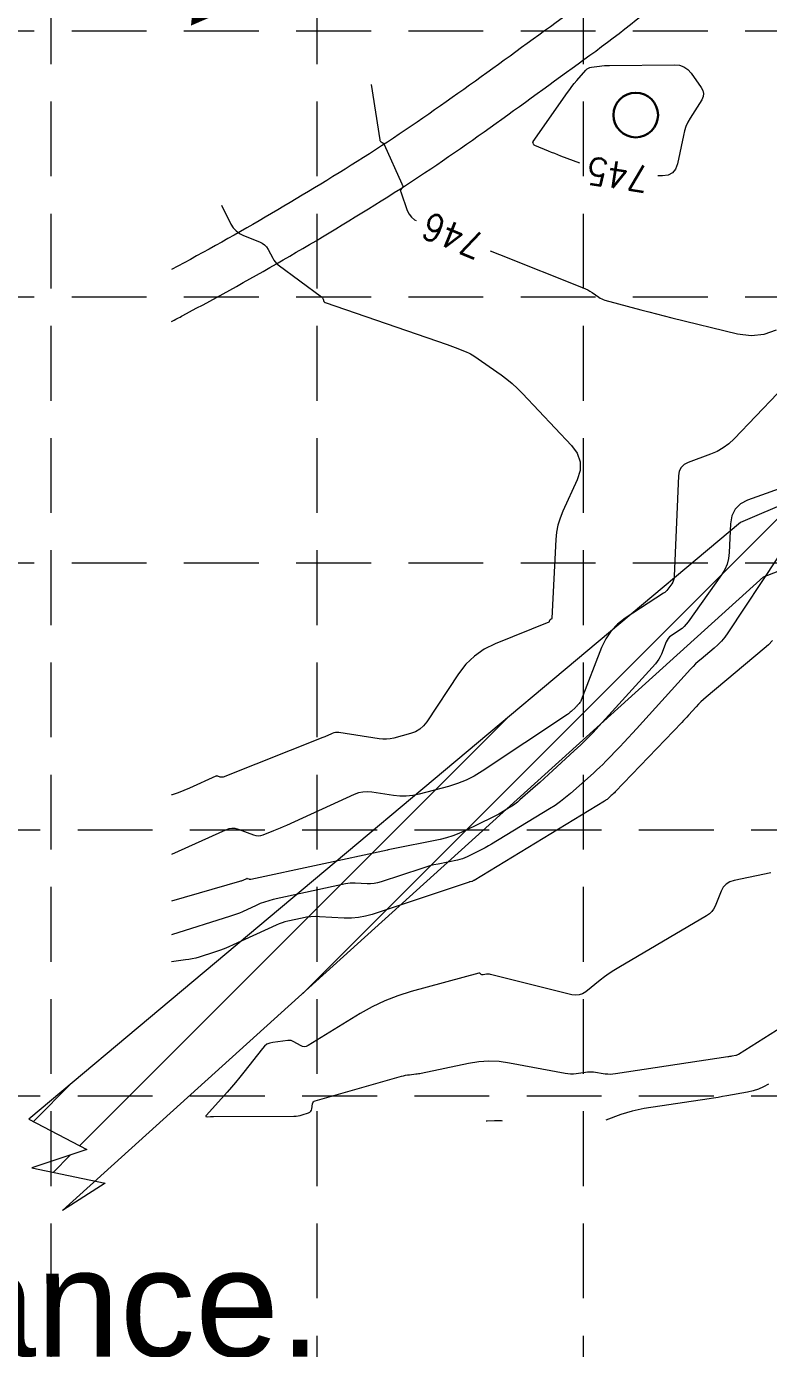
# Model space of a CAD drawing. Header units: feet. Extents: x 46644 to 49208, y 46045 to 47649.
# Drawn here: x 47202.1 to 47313.7, y 46288.7 to 46487.5 of the extents above; entities that cross this region are included whole.
import ezdxf
from ezdxf.enums import TextEntityAlignment as Align

# ---------------------------------------------------------------- set-up
doc = ezdxf.new("R2010")
doc.units = ezdxf.units.FT
doc.header["$MEASUREMENT"] = 0
doc.linetypes.add('DGN Style 3', pattern=[33.544038, 23.960027, -9.584011])
doc.linetypes.add('HIDDEN', pattern=[0.375, 0.25, -0.125])
for name, color, linetype in [('BASE', 7, 'Continuous'), ('GRID', 254, 'HIDDEN'), ('INLET PROTECTION', 5, 'Continuous')]:
    doc.layers.add(name, color=color, linetype=linetype)
for name, color, linetype, lineweight in [('EC', 35, 'Continuous', 0), ('Level 15', 1, 'Continuous', 0), ('LIMITS OF DISTURBANCE', 1, 'HIDDEN', 0), ('WATER', 5, 'Continuous', 0)]:
    doc.layers.add(name, color=color, linetype=linetype, lineweight=lineweight)
doc.styles.add("L200'", font='ARIAL.TTF', dxfattribs={"height": 0.001969})
doc.styles.add('Style-STANDARD', font='STANDARD.shx')

msp = doc.modelspace()

# ---------------------------------------------------------------- hatches: boundary and pattern name
at = {"layer": 'WATER', "linetype": 'Continuous', "lineweight": 0}
h = msp.add_hatch(dxfattribs=at)
h.set_pattern_fill('ANSI31', color=5, scale=60, style=0)
h.paths.add_polyline_path([(48629.77, 46329.87), (48596.32, 46378.16), (48519.78, 46382.62), (48424.65, 46369.25), (48315.4, 46360.33), (48151.38, 46359.72), (48117.82, 46367.08), (48083.44, 46350.31), (48063.38, 46344.17), (48022.45, 46343.76), (47970.79, 46345.29), (47909.81, 46340.79), (47832.98, 46331.83), (47785.1, 46328.51), (47682.89, 46315.66), (47602.11, 46320.65), (47487.5, 46356.66), (47364.2, 46436.32), (47309.48, 46412.88), (47202.47, 46323.17), (47211.19, 46318.58), (47202.93, 46315.83), (47213.94, 46313.54), (47207.52, 46309.41), (47312.93, 46404.75), (47361.71, 46423.58), (47496.18, 46347.12), (47602.62, 46314.56), (47679.02, 46309.52), (47740.12, 46313.78), (47833.87, 46324.3), (47878.73, 46331.53), (47970.78, 46339.89), (48046.54, 46335.88), (48065.49, 46335.63), (48096.83, 46350.78), (48119.82, 46356.85), (48176.25, 46350.54), (48298.04, 46354.08), (48404.55, 46360.41), (48522.91, 46374.82), (48593.15, 46371.79), (48632.07, 46317.74), (48628.78, 46325.57), (48634.34, 46324.31)])

# ---------------------------------------------------------------- linework, layer by layer
at = {"layer": 'EC', "color": 35, "linetype": 'DGN Style 3', "lineweight": 0}
for p, q in [((47284.85, 46479.36), (47286.24, 46480.93)), ((47286.24, 46480.93), (47286.42, 46481.11)), ((47286.42, 46481.11), (47286.62, 46481.24)), ((47286.62, 46481.24), (47286.84, 46481.33)), ((47286.84, 46481.33), (47287.09, 46481.39)), ((47287.09, 46481.39), (47288.29, 46481.55)), ((47288.29, 46481.55), (47288.65, 46481.59)), ((47288.65, 46481.59), (47289.02, 46481.62)), ((47289.02, 46481.62), (47289.39, 46481.64)), ((47289.39, 46481.64), (47289.76, 46481.65)), ((47289.76, 46481.65), (47299.53, 46481.75)), ((47299.53, 46481.75), (47300.28, 46481.67)), ((47300.28, 46481.67), (47300.96, 46481.44)), ((47300.96, 46481.44), (47301.55, 46481.03)), ((47301.55, 46481.03), (47302.06, 46480.47)), ((47253.96, 46478.79), (47255.25, 46470.47)), ((47284.14, 46478.5), (47284.49, 46478.93)), ((47284.49, 46478.93), (47284.85, 46479.36)), ((47302.06, 46480.47), (47303.58, 46478.35)), ((47278.31, 46470.19), (47283.47, 46477.6)), ((47283.47, 46477.6), (47283.8, 46478.05)), ((47283.8, 46478.05), (47284.14, 46478.5)), ((47303.58, 46478.35), (47303.83, 46477.89)), ((47303.86, 46476.96), (47303.64, 46476.49)), ((47303.83, 46477.89), (47303.92, 46477.43)), ((47303.92, 46477.43), (47303.86, 46476.96)), ((47303.64, 46476.49), (47301.91, 46473.7)), ((47301.56, 46473.09), (47301.28, 46472.46)), ((47301.91, 46473.7), (47301.56, 46473.09)), ((47300.88, 46471.13), (47299.99, 46466.84)), ((47301.05, 46471.8), (47300.88, 46471.13)), ((47301.28, 46472.46), (47301.05, 46471.8)), ((47255.25, 46470.47), (47255.27, 46470.37)), ((47255.27, 46470.37), (47255.31, 46470.29)), ((47255.31, 46470.29), (47255.37, 46470.22)), ((47255.37, 46470.22), (47255.45, 46470.15)), ((47255.45, 46470.15), (47255.73, 46469.97)), ((47255.73, 46469.97), (47255.79, 46469.93)), ((47255.79, 46469.93), (47255.84, 46469.88)), ((47255.84, 46469.88), (47255.88, 46469.83)), ((47255.88, 46469.83), (47255.91, 46469.76)), ((47255.91, 46469.76), (47258.56, 46463.85)), ((47278.27, 46470.1), (47278.28, 46470.15)), ((47278.27, 46470.06), (47278.27, 46470.1)), ((47278.28, 46470.01), (47278.27, 46470.06)), ((47278.28, 46470.15), (47278.31, 46470.19)), ((47278.36, 46469.79), (47278.28, 46470.01)), ((47278.39, 46469.72), (47278.36, 46469.79)), ((47278.43, 46469.67), (47278.39, 46469.72)), ((47278.48, 46469.63), (47278.43, 46469.67)), ((47278.55, 46469.59), (47278.48, 46469.63)), ((47280.6, 46468.76), (47278.55, 46469.59)), ((47281.07, 46468.57), (47280.6, 46468.76)), ((47281.54, 46468.38), (47281.07, 46468.57)), ((47282.01, 46468.2), (47281.54, 46468.38)), ((47282.48, 46468.02), (47282.01, 46468.2)), ((47285.31, 46466.94), (47282.48, 46468.02)), ((47299.99, 46466.84), (47299.71, 46466.04)), ((47297.73, 46465.04), (47297.03, 46465.05)), ((47298.58, 46465.14), (47297.73, 46465.04)), ((47299.24, 46465.48), (47298.58, 46465.14)), ((47299.71, 46466.04), (47299.24, 46465.48)), ((47258.38, 46462.92), (47258.36, 46462.83)), ((47258.43, 46463), (47258.38, 46462.92)), ((47258.69, 46463.37), (47258.43, 46463)), ((47258.56, 46463.85), (47258.58, 46463.8)), ((47258.58, 46463.8), (47258.6, 46463.75)), ((47258.6, 46463.75), (47258.62, 46463.7)), ((47258.62, 46463.7), (47258.64, 46463.66)), ((47258.64, 46463.66), (47258.7, 46463.5)), ((47258.7, 46463.4), (47258.69, 46463.37)), ((47258.7, 46463.5), (47258.71, 46463.47)), ((47258.71, 46463.43), (47258.7, 46463.4)), ((47258.71, 46463.47), (47258.71, 46463.43)), ((47258.36, 46462.83), (47258.36, 46462.75)), ((47258.36, 46462.75), (47258.38, 46462.66)), ((47258.38, 46462.66), (47259.38, 46459.84)), ((47231.43, 46460.63), (47232.85, 46457.78)), ((47259.38, 46459.84), (47259.64, 46459.28)), ((47259.64, 46459.28), (47260, 46458.82)), ((47232.85, 46457.78), (47233.2, 46457.22)), ((47233.2, 46457.22), (47233.63, 46456.75)), ((47260, 46458.82), (47260.45, 46458.44)), ((47260.45, 46458.44), (47260.72, 46458.3)), ((47233.63, 46456.75), (47234.15, 46456.36)), ((47234.15, 46456.36), (47234.74, 46456.07)), ((47234.74, 46456.07), (47237.17, 46455.13)), ((47237.17, 46455.13), (47237.58, 46454.93)), ((47237.58, 46454.93), (47237.92, 46454.67)), ((47237.92, 46454.67), (47238.22, 46454.36)), ((47238.22, 46454.36), (47238.46, 46453.98)), ((47238.46, 46453.98), (47239.15, 46452.64)), ((47271.83, 46453.77), (47273.22, 46453.22)), ((47273.22, 46453.22), (47285.83, 46448.21)), ((47239.15, 46452.64), (47239.31, 46452.36)), ((47239.31, 46452.36), (47239.5, 46452.11)), ((47239.5, 46452.11), (47239.72, 46451.88)), ((47239.72, 46451.88), (47239.96, 46451.68)), ((47239.96, 46451.68), (47246.47, 46446.84)), ((47285.83, 46448.21), (47286.18, 46448.06)), ((47286.18, 46448.06), (47286.51, 46447.9)), ((47286.51, 46447.9), (47286.83, 46447.71)), ((47286.83, 46447.71), (47287.15, 46447.5)), ((47287.15, 46447.5), (47288.16, 46446.8)), ((47246.47, 46446.84), (47246.55, 46446.77)), ((47246.55, 46446.77), (47246.62, 46446.69)), ((47246.62, 46446.69), (47246.67, 46446.6)), ((47246.67, 46446.6), (47246.72, 46446.5)), ((47246.72, 46446.5), (47246.83, 46446.16)), ((47246.83, 46446.16), (47246.86, 46446.1)), ((47246.86, 46446.1), (47246.91, 46446.04)), ((47246.91, 46446.04), (47246.96, 46446)), ((47246.96, 46446), (47247.03, 46445.97)), ((47247.03, 46445.97), (47265.36, 46439.66)), ((47288.16, 46446.8), (47288.38, 46446.66)), ((47288.38, 46446.66), (47288.61, 46446.54)), ((47288.61, 46446.54), (47288.85, 46446.44)), ((47288.85, 46446.44), (47289.1, 46446.36)), ((47289.1, 46446.36), (47294.51, 46444.88)), ((47294.51, 46444.88), (47295.67, 46444.57)), ((47295.67, 46444.57), (47296.84, 46444.27)), ((47296.84, 46444.27), (47298, 46443.97)), ((47298, 46443.97), (47299.17, 46443.68)), ((47299.17, 46443.68), (47309.03, 46441.29)), ((47309.03, 46441.29), (47311.09, 46441.01)), ((47311.09, 46441.01), (47313.03, 46441.22)), ((47313.03, 46441.22), (47314.87, 46441.9)), ((47265.36, 46439.66), (47265.77, 46439.51)), ((47265.77, 46439.51), (47266.18, 46439.36)), ((47266.18, 46439.36), (47266.59, 46439.21)), ((47266.59, 46439.21), (47266.99, 46439.05)), ((47266.99, 46439.05), (47268.31, 46438.53)), ((47268.31, 46438.53), (47268.59, 46438.41)), ((47268.59, 46438.41), (47268.86, 46438.27)), ((47268.86, 46438.27), (47269.13, 46438.12)), ((47269.13, 46438.12), (47269.38, 46437.95)), ((47269.38, 46437.95), (47273.48, 46435.1)), ((47273.48, 46435.1), (47274.34, 46434.47)), ((47274.34, 46434.47), (47275.16, 46433.8)), ((47275.16, 46433.8), (47275.95, 46433.08)), ((47275.95, 46433.08), (47276.7, 46432.32)), ((47276.7, 46432.32), (47284.05, 46424.5)), ((47315.04, 46432.28), (47308.52, 46425.48)), ((47308.52, 46425.48), (47307.74, 46424.74)), ((47284.05, 46424.5), (47284.92, 46423.31)), ((47284.92, 46423.31), (47285.36, 46422.05)), ((47304.97, 46423.16), (47301.62, 46421.95)), ((47305.96, 46423.58), (47304.97, 46423.16)), ((47306.88, 46424.11), (47305.96, 46423.58)), ((47307.74, 46424.74), (47306.88, 46424.11)), ((47285.36, 46422.05), (47285.35, 46420.71)), ((47300.53, 46421.17), (47300.24, 46420.6)), ((47300.99, 46421.62), (47300.53, 46421.17)), ((47301.62, 46421.95), (47300.99, 46421.62)), ((47284.91, 46419.3), (47282.75, 46414.59)), ((47285.35, 46420.71), (47284.91, 46419.3)), ((47300.13, 46419.9), (47299.51, 46404.82)), ((47300.24, 46420.6), (47300.13, 46419.9)), ((47317.39, 46418.73), (47310.54, 46416.25)), ((47309.45, 46415.69), (47308.65, 46414.91)), ((47310.54, 46416.25), (47309.45, 46415.69)), ((47282.34, 46413.57), (47282.03, 46412.52)), ((47282.75, 46414.59), (47282.34, 46413.57)), ((47308.15, 46413.92), (47307.95, 46412.71)), ((47308.65, 46414.91), (47308.15, 46413.92)), ((47281.82, 46411.45), (47281.71, 46410.35)), ((47282.03, 46412.52), (47281.82, 46411.45)), ((47307.95, 46412.71), (47307.78, 46408.39)), ((47281.71, 46410.35), (47281.09, 46398.51)), ((47307.68, 46407.49), (47307.45, 46406.63)), ((47315.12, 46407.76), (47307.56, 46396.3)), ((47307.78, 46408.39), (47307.68, 46407.49)), ((47307.11, 46405.81), (47306.63, 46405.04)), ((47307.45, 46406.63), (47307.11, 46405.81)), ((47299.13, 46403.69), (47298.54, 46402.86)), ((47299.29, 46403.95), (47299.13, 46403.69)), ((47299.41, 46404.22), (47299.29, 46403.95)), ((47299.48, 46404.51), (47299.41, 46404.22)), ((47299.51, 46404.82), (47299.48, 46404.51)), ((47306.63, 46405.04), (47301.6, 46397.94)), ((47297.92, 46402.26), (47292.14, 46398.49)), ((47298.1, 46402.39), (47297.92, 46402.26)), ((47298.26, 46402.53), (47298.1, 46402.39)), ((47298.41, 46402.69), (47298.26, 46402.53)), ((47298.54, 46402.86), (47298.41, 46402.69)), ((47280.64, 46397.92), (47272.57, 46394.65)), ((47280.66, 46397.94), (47280.64, 46397.92)), ((47280.69, 46397.96), (47280.66, 46397.94)), ((47280.71, 46397.98), (47280.69, 46397.96)), ((47280.72, 46398.01), (47280.71, 46397.98)), ((47280.78, 46398.16), (47280.72, 46398.01)), ((47280.79, 46398.19), (47280.78, 46398.16)), ((47280.81, 46398.22), (47280.79, 46398.19)), ((47280.83, 46398.24), (47280.81, 46398.22)), ((47280.86, 46398.26), (47280.83, 46398.24)), ((47281, 46398.35), (47280.86, 46398.26)), ((47281.04, 46398.38), (47281, 46398.35)), ((47281.07, 46398.42), (47281.04, 46398.38)), ((47281.09, 46398.46), (47281.07, 46398.42)), ((47281.09, 46398.51), (47281.09, 46398.46)), ((47290.99, 46397.61), (47290.02, 46396.59)), ((47292.14, 46398.49), (47290.99, 46397.61)), ((47301.02, 46397.26), (47300.68, 46396.96)), ((47301.33, 46397.59), (47301.02, 46397.26)), ((47301.6, 46397.94), (47301.33, 46397.59)), ((47289.22, 46395.43), (47288.6, 46394.12)), ((47290.02, 46396.59), (47289.22, 46395.43)), ((47298.6, 46395.47), (47298.43, 46395.22)), ((47298.81, 46395.69), (47298.6, 46395.47)), ((47299.06, 46395.88), (47298.81, 46395.69)), ((47300.31, 46396.7), (47299.06, 46395.88)), ((47300.68, 46396.96), (47300.31, 46396.7)), ((47307.11, 46395.67), (47306.61, 46395.07)), ((47307.56, 46396.3), (47307.11, 46395.67)), ((47270.94, 46393.85), (47269.47, 46392.82)), ((47272.57, 46394.65), (47270.94, 46393.85)), ((47288.6, 46394.12), (47285.53, 46386.17)), ((47298.29, 46394.94), (47297.58, 46393.08)), ((47298.43, 46395.22), (47298.29, 46394.94)), ((47305.5, 46394), (47303.54, 46392.36)), ((47313.05, 46393.94), (47304.3, 46386.63)), ((47306.08, 46394.52), (47305.5, 46394)), ((47306.61, 46395.07), (47306.08, 46394.52)), ((47313.69, 46394.51), (47313.05, 46393.94)), ((47314.28, 46395.13), (47313.69, 46394.51)), ((47268.18, 46391.59), (47267.07, 46390.14)), ((47269.47, 46392.82), (47268.18, 46391.59)), ((47296.7, 46391.66), (47288.2, 46382.28)), ((47296.97, 46391.98), (47296.7, 46391.66)), ((47297.21, 46392.33), (47296.97, 46391.98)), ((47297.41, 46392.7), (47297.21, 46392.33)), ((47297.58, 46393.08), (47297.41, 46392.7)), ((47302.73, 46391.63), (47302.34, 46391.25)), ((47303.13, 46392), (47302.73, 46391.63)), ((47303.54, 46392.36), (47303.13, 46392)), ((47267.07, 46390.14), (47262.32, 46382.92)), ((47301.97, 46390.85), (47293.85, 46381.89)), ((47302.34, 46391.25), (47301.97, 46390.85)), ((47284.93, 46385.36), (47284.86, 46385.28)), ((47285.24, 46385.7), (47284.93, 46385.36)), ((47285.33, 46385.81), (47285.24, 46385.7)), ((47285.41, 46385.92), (47285.33, 46385.81)), ((47285.47, 46386.04), (47285.41, 46385.92)), ((47285.53, 46386.17), (47285.47, 46386.04)), ((47303.15, 46385.56), (47302.79, 46385.18)), ((47303.52, 46385.93), (47303.15, 46385.56)), ((47303.9, 46386.29), (47303.52, 46385.93)), ((47304.3, 46386.63), (47303.9, 46386.29)), ((47283.44, 46384.05), (47270.65, 46375.5)), ((47283.59, 46384.15), (47283.44, 46384.05)), ((47283.74, 46384.26), (47283.59, 46384.15)), ((47283.88, 46384.38), (47283.74, 46384.26)), ((47284.02, 46384.5), (47283.88, 46384.38)), ((47284.65, 46385.07), (47284.02, 46384.5)), ((47284.72, 46385.14), (47284.65, 46385.07)), ((47284.79, 46385.21), (47284.72, 46385.14)), ((47284.86, 46385.28), (47284.79, 46385.21)), ((47301.14, 46383.37), (47300.89, 46383.1)), ((47301.39, 46383.64), (47301.14, 46383.37)), ((47301.64, 46383.91), (47301.39, 46383.64)), ((47302.79, 46385.18), (47301.64, 46383.91)), ((47248.82, 46381.34), (47248.58, 46381.33)), ((47249.07, 46381.32), (47248.82, 46381.34)), ((47260.62, 46381.43), (47259.88, 46381.17)), ((47261.27, 46381.81), (47260.62, 46381.43)), ((47261.83, 46382.31), (47261.27, 46381.81)), ((47262.32, 46382.92), (47261.83, 46382.31)), ((47288.2, 46382.28), (47287.31, 46381.32)), ((47300.64, 46382.84), (47290.65, 46372.4)), ((47293.85, 46381.89), (47293.22, 46381.21)), ((47300.89, 46383.1), (47300.64, 46382.84)), ((47246.67, 46380.55), (47231.69, 46374.62)), ((47246.83, 46380.62), (47246.67, 46380.55)), ((47247, 46380.69), (47246.83, 46380.62)), ((47247.17, 46380.76), (47247, 46380.69)), ((47247.33, 46380.84), (47247.17, 46380.76)), ((47248.1, 46381.19), (47247.33, 46380.84)), ((47248.33, 46381.27), (47248.1, 46381.19)), ((47248.58, 46381.33), (47248.33, 46381.27)), ((47255.16, 46380.38), (47249.07, 46381.32)), ((47255.71, 46380.32), (47255.16, 46380.38)), ((47256.26, 46380.32), (47255.71, 46380.32)), ((47256.81, 46380.38), (47256.26, 46380.32)), ((47257.35, 46380.49), (47256.81, 46380.38)), ((47259.88, 46381.17), (47257.35, 46380.49)), ((47285.45, 46379.45), (47284.49, 46378.55)), ((47286.39, 46380.37), (47285.45, 46379.45)), ((47287.31, 46381.32), (47286.39, 46380.37)), ((47291.96, 46379.85), (47291.32, 46379.18)), ((47292.59, 46380.53), (47291.96, 46379.85)), ((47293.22, 46381.21), (47292.59, 46380.53)), ((47284.49, 46378.55), (47281.25, 46375.58)), ((47291.32, 46379.18), (47289.23, 46376.99)), ((47270.65, 46375.5), (47269.45, 46374.77)), ((47281.25, 46375.58), (47280.6, 46374.99)), ((47287.84, 46375.63), (47287.36, 46375.2)), ((47288.31, 46376.08), (47287.84, 46375.63)), ((47288.77, 46376.53), (47288.31, 46376.08)), ((47289.23, 46376.99), (47288.77, 46376.53)), ((47230.58, 46374.74), (47226.64, 46372.95)), ((47230.65, 46374.77), (47230.58, 46374.74)), ((47230.73, 46374.78), (47230.65, 46374.77)), ((47230.81, 46374.77), (47230.73, 46374.78)), ((47230.88, 46374.75), (47230.81, 46374.77)), ((47231.25, 46374.62), (47230.88, 46374.75)), ((47231.36, 46374.59), (47231.25, 46374.62)), ((47231.47, 46374.58), (47231.36, 46374.59)), ((47231.58, 46374.59), (47231.47, 46374.58)), ((47231.69, 46374.62), (47231.58, 46374.59)), ((47266.92, 46373.63), (47265.59, 46373.22)), ((47268.21, 46374.15), (47266.92, 46373.63)), ((47269.45, 46374.77), (47268.21, 46374.15)), ((47279.3, 46373.82), (47278.65, 46373.24)), ((47279.95, 46374.4), (47279.3, 46373.82)), ((47280.6, 46374.99), (47279.95, 46374.4)), ((47287.36, 46375.2), (47283.92, 46372.15)), ((47224.04, 46371.96), (47223.92, 46371.93)), ((47224.92, 46372.25), (47224.04, 46371.96)), ((47225.78, 46372.58), (47224.92, 46372.25)), ((47226.64, 46372.95), (47225.78, 46372.58)), ((47251.38, 46371.97), (47241.2, 46367.34)), ((47252.03, 46372.22), (47251.38, 46371.97)), ((47252.69, 46372.36), (47252.03, 46372.22)), ((47253.36, 46372.4), (47252.69, 46372.36)), ((47254.05, 46372.34), (47253.36, 46372.4)), ((47257.3, 46371.84), (47254.05, 46372.34)), ((47258.27, 46371.74), (47257.3, 46371.84)), ((47259.23, 46371.74), (47258.27, 46371.74)), ((47260.19, 46371.84), (47259.23, 46371.74)), ((47261.15, 46372.04), (47260.19, 46371.84)), ((47265.59, 46373.22), (47261.15, 46372.04)), ((47278.65, 46373.24), (47276.31, 46371.17)), ((47283.17, 46371.52), (47282.39, 46370.92)), ((47283.92, 46372.15), (47283.17, 46371.52)), ((47290.04, 46371.82), (47289.53, 46371.36)), ((47290.2, 46371.96), (47290.04, 46371.82)), ((47290.35, 46372.11), (47290.2, 46371.96)), ((47290.51, 46372.25), (47290.35, 46372.11)), ((47290.65, 46372.4), (47290.51, 46372.25)), ((47289.05, 46371.01), (47269.42, 46359.08)), ((47280.76, 46369.82), (47272.06, 46364.54)), ((47274.76, 46370.03), (47273.41, 46369.2)), ((47275.17, 46370.29), (47274.76, 46370.03)), ((47275.56, 46370.56), (47275.17, 46370.29)), ((47275.94, 46370.86), (47275.56, 46370.56)), ((47276.31, 46371.17), (47275.94, 46370.86)), ((47281.59, 46370.35), (47280.76, 46369.82)), ((47282.39, 46370.92), (47281.59, 46370.35)), ((47289.17, 46371.09), (47289.05, 46371.01)), ((47289.3, 46371.17), (47289.17, 46371.09)), ((47289.41, 46371.26), (47289.3, 46371.17)), ((47289.53, 46371.36), (47289.41, 46371.26)), ((47272.22, 46368.56), (47268.05, 46366.52)), ((47272.52, 46368.71), (47272.22, 46368.56)), ((47272.82, 46368.87), (47272.52, 46368.71)), ((47273.12, 46369.03), (47272.82, 46368.87)), ((47273.41, 46369.2), (47273.12, 46369.03)), ((47232.04, 46366.65), (47223.92, 46362.96)), ((47232.52, 46366.82), (47232.04, 46366.65)), ((47233.01, 46366.89), (47232.52, 46366.82)), ((47233.5, 46366.86), (47233.01, 46366.89)), ((47233.99, 46366.72), (47233.5, 46366.86)), ((47236.29, 46365.87), (47233.99, 46366.72)), ((47236.64, 46365.77), (47236.29, 46365.87)), ((47236.98, 46365.74), (47236.64, 46365.77)), ((47237.32, 46365.78), (47236.98, 46365.74)), ((47237.67, 46365.88), (47237.32, 46365.78)), ((47239.27, 46366.52), (47237.67, 46365.88)), ((47239.75, 46366.71), (47239.27, 46366.52)), ((47240.24, 46366.92), (47239.75, 46366.71)), ((47240.72, 46367.12), (47240.24, 46366.92)), ((47241.2, 46367.34), (47240.72, 46367.12)), ((47265.27, 46365.48), (47264.3, 46365.25)), ((47266.22, 46365.76), (47265.27, 46365.48)), ((47267.14, 46366.11), (47266.22, 46365.76)), ((47268.05, 46366.52), (47267.14, 46366.11)), ((47256.39, 46363.64), (47235.86, 46359.23)), ((47256.43, 46363.65), (47256.39, 46363.64)), ((47256.47, 46363.66), (47256.43, 46363.65)), ((47256.51, 46363.67), (47256.47, 46363.66)), ((47256.55, 46363.68), (47256.51, 46363.67)), ((47256.75, 46363.72), (47256.55, 46363.68)), ((47256.76, 46363.72), (47256.75, 46363.72)), ((47256.75, 46363.72), (47256.75, 46363.72)), ((47256.75, 46363.72), (47256.75, 46363.72)), ((47256.75, 46363.72), (47256.75, 46363.72)), ((47256.75, 46363.72), (47256.75, 46363.72)), ((47256.75, 46363.72), (47256.75, 46363.72)), ((47256.75, 46363.72), (47256.75, 46363.72)), ((47256.75, 46363.72), (47256.75, 46363.72)), ((47256.75, 46363.72), (47256.75, 46363.72)), ((47256.75, 46363.72), (47256.75, 46363.72)), ((47264.3, 46365.25), (47256.76, 46363.72)), ((47256.76, 46363.72), (47256.76, 46363.72)), ((47256.76, 46363.72), (47256.76, 46363.72)), ((47256.76, 46363.72), (47256.76, 46363.72)), ((47256.76, 46363.72), (47256.76, 46363.72)), ((47270.07, 46363.45), (47268.4, 46362.63)), ((47270.58, 46363.7), (47270.07, 46363.45)), ((47271.08, 46363.97), (47270.58, 46363.7)), ((47271.57, 46364.25), (47271.08, 46363.97)), ((47272.06, 46364.54), (47271.57, 46364.25)), ((47264, 46361.54), (47263.39, 46361.4)), ((47266.9, 46362.12), (47264, 46361.54)), ((47267.29, 46362.22), (47266.9, 46362.12)), ((47267.67, 46362.33), (47267.29, 46362.22)), ((47268.04, 46362.47), (47267.67, 46362.33)), ((47268.4, 46362.63), (47268.04, 46362.47)), ((47261.56, 46360.88), (47255.43, 46358.84)), ((47262.16, 46361.08), (47261.56, 46360.88)), ((47262.77, 46361.25), (47262.16, 46361.08)), ((47263.39, 46361.4), (47262.77, 46361.25)), ((47314.02, 46360.22), (47308.52, 46359.08)), ((47234.16, 46358.9), (47223.92, 46355.95)), ((47234.28, 46358.94), (47234.16, 46358.9)), ((47234.4, 46358.98), (47234.28, 46358.94)), ((47234.52, 46359.03), (47234.4, 46358.98)), ((47234.64, 46359.08), (47234.52, 46359.03)), ((47235.18, 46359.33), (47234.64, 46359.08)), ((47235.23, 46359.34), (47235.18, 46359.33)), ((47235.27, 46359.35), (47235.23, 46359.34)), ((47235.32, 46359.35), (47235.27, 46359.35)), ((47235.37, 46359.33), (47235.32, 46359.35)), ((47235.58, 46359.25), (47235.37, 46359.33)), ((47235.65, 46359.23), (47235.58, 46359.25)), ((47235.72, 46359.22), (47235.65, 46359.23)), ((47235.79, 46359.22), (47235.72, 46359.22)), ((47235.86, 46359.23), (47235.79, 46359.22)), ((47250.07, 46358.54), (47239.23, 46356.18)), ((47250.44, 46358.61), (47250.07, 46358.54)), ((47250.81, 46358.65), (47250.44, 46358.61)), ((47251.18, 46358.67), (47250.81, 46358.65)), ((47251.56, 46358.66), (47251.18, 46358.67)), ((47253.33, 46358.56), (47251.56, 46358.66)), ((47253.86, 46358.56), (47253.33, 46358.56)), ((47254.39, 46358.6), (47253.86, 46358.56)), ((47268.68, 46358.82), (47254.11, 46353.97)), ((47254.92, 46358.7), (47254.39, 46358.6)), ((47255.43, 46358.84), (47254.92, 46358.7)), ((47268.72, 46358.84), (47268.68, 46358.82)), ((47268.77, 46358.85), (47268.72, 46358.84)), ((47268.81, 46358.86), (47268.77, 46358.85)), ((47268.85, 46358.87), (47268.81, 46358.86)), ((47269.06, 46358.91), (47268.85, 46358.87)), ((47269.08, 46358.92), (47269.06, 46358.91)), ((47269.11, 46358.92), (47269.08, 46358.92)), ((47269.14, 46358.93), (47269.11, 46358.92)), ((47269.16, 46358.95), (47269.14, 46358.93)), ((47269.28, 46359), (47269.16, 46358.95)), ((47269.32, 46359.02), (47269.28, 46359)), ((47269.35, 46359.04), (47269.32, 46359.02)), ((47269.39, 46359.06), (47269.35, 46359.04)), ((47269.42, 46359.08), (47269.39, 46359.06)), ((47306.88, 46358.04), (47306.55, 46357.43)), ((47307.32, 46358.52), (47306.88, 46358.04)), ((47307.87, 46358.86), (47307.32, 46358.52)), ((47308.52, 46359.08), (47307.87, 46358.86)), ((47237.26, 46355.58), (47236.63, 46355.31)), ((47237.91, 46355.81), (47237.26, 46355.58)), ((47238.56, 46356.01), (47237.91, 46355.81)), ((47239.23, 46356.18), (47238.56, 46356.01)), ((47306.55, 46357.43), (47305.65, 46355.22)), ((47232.79, 46353.67), (47223.92, 46350.87)), ((47233.25, 46353.83), (47232.79, 46353.67)), ((47233.7, 46353.99), (47233.25, 46353.83)), ((47234.15, 46354.17), (47233.7, 46353.99)), ((47234.59, 46354.37), (47234.15, 46354.17)), ((47236.63, 46355.31), (47234.59, 46354.37)), ((47244.21, 46353.52), (47243.56, 46353.4)), ((47244.87, 46353.59), (47244.21, 46353.52)), ((47245.53, 46353.62), (47244.87, 46353.59)), ((47246.19, 46353.61), (47245.53, 46353.62)), ((47249.9, 46353.4), (47246.19, 46353.61)), ((47253.08, 46353.67), (47252.03, 46353.48)), ((47254.11, 46353.97), (47253.08, 46353.67)), ((47304.38, 46353.76), (47291.16, 46345.98)), ((47304.79, 46354.04), (47304.38, 46353.76)), ((47305.14, 46354.38), (47304.79, 46354.04)), ((47305.42, 46354.77), (47305.14, 46354.38)), ((47305.65, 46355.22), (47305.42, 46354.77)), ((47239.67, 46352.34), (47233.22, 46349.37)), ((47240.1, 46352.53), (47239.67, 46352.34)), ((47240.54, 46352.69), (47240.1, 46352.53)), ((47240.98, 46352.82), (47240.54, 46352.69)), ((47241.43, 46352.93), (47240.98, 46352.82)), ((47243.56, 46353.4), (47241.43, 46352.93)), ((47250.97, 46353.39), (47249.9, 46353.4)), ((47252.03, 46353.48), (47250.97, 46353.39)), ((47228.07, 46347.55), (47227.56, 46347.4)), ((47230.41, 46348.29), (47228.07, 46347.55)), ((47231.13, 46348.53), (47230.41, 46348.29)), ((47231.83, 46348.79), (47231.13, 46348.53)), ((47232.53, 46349.07), (47231.83, 46348.79)), ((47233.22, 46349.37), (47232.53, 46349.07)), ((47226.01, 46347.11), (47223.92, 46346.85)), ((47226.54, 46347.18), (47226.01, 46347.11)), ((47227.05, 46347.28), (47226.54, 46347.18)), ((47227.56, 46347.4), (47227.05, 46347.28)), ((47291.16, 46345.98), (47290.44, 46345.54)), ((47270.13, 46345.12), (47259.94, 46342.35)), ((47270.18, 46345.13), (47270.13, 46345.12)), ((47270.23, 46345.13), (47270.18, 46345.13)), ((47270.27, 46345.11), (47270.23, 46345.13)), ((47270.31, 46345.08), (47270.27, 46345.11)), ((47270.5, 46344.93), (47270.31, 46345.08)), ((47270.56, 46344.89), (47270.5, 46344.93)), ((47270.62, 46344.86), (47270.56, 46344.89)), ((47270.69, 46344.85), (47270.62, 46344.86)), ((47270.76, 46344.86), (47270.69, 46344.85)), ((47271.31, 46344.96), (47270.76, 46344.86)), ((47271.46, 46344.98), (47271.31, 46344.96)), ((47271.61, 46344.98), (47271.46, 46344.98)), ((47271.76, 46344.97), (47271.61, 46344.98)), ((47271.91, 46344.94), (47271.76, 46344.97)), ((47284.11, 46341.88), (47271.91, 46344.94)), ((47288.37, 46344.06), (47286.2, 46342.33)), ((47289.04, 46344.58), (47288.37, 46344.06)), ((47289.73, 46345.07), (47289.04, 46344.58)), ((47290.44, 46345.54), (47289.73, 46345.07)), ((47257.93, 46341.73), (47255.99, 46340.97)), ((47259.94, 46342.35), (47257.93, 46341.73)), ((47284.68, 46341.8), (47284.11, 46341.88)), ((47285.21, 46341.85), (47284.68, 46341.8)), ((47285.72, 46342.02), (47285.21, 46341.85)), ((47286.2, 46342.33), (47285.72, 46342.02)), ((47254.1, 46340.07), (47252.28, 46339.04)), ((47255.99, 46340.97), (47254.1, 46340.07)), ((47252.28, 46339.04), (47244.49, 46334.24)), ((47309.18, 46332.94), (47316.77, 46337.74)), ((47237.59, 46333.8), (47234.79, 46330.22)), ((47237.91, 46334.15), (47237.59, 46333.8)), ((47238.28, 46334.42), (47237.91, 46334.15)), ((47238.7, 46334.6), (47238.28, 46334.42)), ((47239.16, 46334.7), (47238.7, 46334.6)), ((47241.44, 46334.99), (47239.16, 46334.7)), ((47241.67, 46335), (47241.44, 46334.99)), ((47241.9, 46334.98), (47241.67, 46335)), ((47242.12, 46334.91), (47241.9, 46334.98)), ((47242.33, 46334.81), (47242.12, 46334.91)), ((47243.3, 46334.23), (47242.33, 46334.81)), ((47243.6, 46334.1), (47243.3, 46334.23)), ((47243.9, 46334.06), (47243.6, 46334.1)), ((47244.19, 46334.11), (47243.9, 46334.06)), ((47244.49, 46334.24), (47244.19, 46334.11)), ((47268.6, 46331.59), (47270.13, 46331.84)), ((47270.13, 46331.84), (47271.66, 46331.93)), ((47271.66, 46331.93), (47273.2, 46331.87)), ((47273.2, 46331.87), (47274.73, 46331.65)), ((47274.73, 46331.65), (47283.09, 46330.08)), ((47290.67, 46330.01), (47307.55, 46332.57)), ((47307.55, 46332.57), (47307.72, 46332.59)), ((47307.72, 46332.59), (47307.88, 46332.62)), ((47307.88, 46332.62), (47308.05, 46332.65)), ((47308.05, 46332.65), (47308.21, 46332.68)), ((47308.21, 46332.68), (47308.75, 46332.77)), ((47308.75, 46332.77), (47308.86, 46332.8)), ((47308.86, 46332.8), (47308.97, 46332.83)), ((47308.97, 46332.83), (47309.07, 46332.88)), ((47309.07, 46332.88), (47309.18, 46332.94)), ((47234.79, 46330.22), (47234.19, 46329.46)), ((47258.52, 46329.62), (47258.81, 46329.69)), ((47258.81, 46329.69), (47259.1, 46329.76)), ((47259.1, 46329.76), (47259.39, 46329.81)), ((47259.39, 46329.81), (47259.69, 46329.85)), ((47259.69, 46329.85), (47260.65, 46329.96)), ((47260.65, 46329.96), (47260.86, 46329.99)), ((47260.86, 46329.99), (47261.06, 46330.02)), ((47261.06, 46330.02), (47261.27, 46330.05)), ((47261.27, 46330.05), (47261.47, 46330.1)), ((47261.47, 46330.1), (47268.6, 46331.59)), ((47283.09, 46330.08), (47283.51, 46330.01)), ((47283.51, 46330.01), (47283.93, 46329.99)), ((47283.93, 46329.99), (47284.35, 46330)), ((47284.35, 46330), (47284.78, 46330.04)), ((47284.78, 46330.04), (47286.16, 46330.25)), ((47286.16, 46330.25), (47286.46, 46330.29)), ((47286.46, 46330.29), (47286.75, 46330.3)), ((47286.75, 46330.3), (47287.05, 46330.29)), ((47287.05, 46330.29), (47287.35, 46330.26)), ((47287.35, 46330.26), (47289.13, 46330)), ((47289.13, 46330), (47289.52, 46329.96)), ((47289.52, 46329.96), (47289.9, 46329.95)), ((47289.9, 46329.95), (47290.28, 46329.96)), ((47290.28, 46329.96), (47290.67, 46330.01)), ((47232.94, 46327.96), (47232.29, 46327.23)), ((47233.57, 46328.7), (47232.94, 46327.96)), ((47234.19, 46329.46), (47233.57, 46328.7)), ((47245.5, 46325.91), (47258.52, 46329.62)), ((47312.17, 46327.67), (47311.37, 46327.4)), ((47312.95, 46328.01), (47312.17, 46327.67)), ((47313.69, 46328.43), (47312.95, 46328.01)), ((47232.29, 46327.23), (47229.18, 46323.75)), ((47245.17, 46325.64), (47245.25, 46325.76)), ((47245.25, 46325.76), (47245.36, 46325.85)), ((47245.36, 46325.85), (47245.5, 46325.91)), ((47304.77, 46326.23), (47294.97, 46324.75)), ((47305.44, 46326.34), (47304.77, 46326.23)), ((47306.1, 46326.44), (47305.44, 46326.34)), ((47306.77, 46326.55), (47306.1, 46326.44)), ((47307.43, 46326.67), (47306.77, 46326.55)), ((47310.54, 46327.21), (47307.43, 46326.67)), ((47311.37, 46327.4), (47310.54, 46327.21)), ((47229.18, 46323.75), (47229.11, 46323.65)), ((47242.95, 46323.64), (47243.25, 46323.7)), ((47243.25, 46323.7), (47243.55, 46323.79)), ((47243.55, 46323.79), (47244.52, 46324.13)), ((47244.52, 46324.13), (47244.7, 46324.22)), ((47244.7, 46324.22), (47244.85, 46324.35)), ((47244.85, 46324.35), (47244.95, 46324.51)), ((47244.95, 46324.51), (47245, 46324.71)), ((47245, 46324.71), (47245.13, 46325.49)), ((47245.13, 46325.49), (47245.17, 46325.64)), ((47291.46, 46323.84), (47289.24, 46323.03)), ((47292.32, 46324.14), (47291.46, 46323.84)), ((47293.19, 46324.38), (47292.32, 46324.14)), ((47294.07, 46324.59), (47293.19, 46324.38)), ((47294.97, 46324.75), (47294.07, 46324.59)), ((47229.11, 46323.65), (47229.1, 46323.58)), ((47229.1, 46323.58), (47229.16, 46323.54)), ((47229.16, 46323.54), (47229.29, 46323.53)), ((47229.29, 46323.53), (47229.8, 46323.54)), ((47229.8, 46323.54), (47229.91, 46323.54)), ((47229.91, 46323.54), (47230.02, 46323.55)), ((47230.02, 46323.55), (47230.13, 46323.55)), ((47230.13, 46323.55), (47230.24, 46323.55)), ((47230.24, 46323.55), (47242.34, 46323.59)), ((47242.34, 46323.59), (47242.65, 46323.6)), ((47242.65, 46323.6), (47242.95, 46323.64)), ((47271.39, 46322.87), (47271.24, 46322.84)), ((47272.47, 46322.93), (47271.39, 46322.87)), ((47273.55, 46322.89), (47272.47, 46322.93)), ((47273.7, 46322.87), (47273.55, 46322.89))]:
    msp.add_line(p, q, dxfattribs=at)
at = {"layer": 'GRID', "color": 252, "linetype": 'HIDDEN', "lineweight": 0, "ltscale": 45}
for p, q in [((47205.8, 47606.85), (47205.8, 46206.68)), ((47245.8, 47606.85), (47245.8, 46206.68)), ((47285.8, 47606.85), (47285.8, 46206.68)), ((46685.8, 46486.85), (49165.8, 46486.85)), ((46685.8, 46446.85), (49165.8, 46446.85)), ((46685.8, 46406.85), (49165.8, 46406.85)), ((46686.7, 46366.68), (49166.7, 46366.68)), ((46686.7, 46326.68), (49166.7, 46326.68))]:
    msp.add_line(p, q, dxfattribs=at)
at = {"layer": 'INLET PROTECTION', "color": 7, "linetype": 'Continuous', "lineweight": 30}
msp.add_circle((47293.73, 46474.18), 3.35, dxfattribs=at)
at = {"layer": 'Level 15', "color": 7, "linetype": 'Continuous', "lineweight": 0}
for points, knots in [([(48035.83, 46412.86), (48035.78, 46412.91), (48035.72, 46412.96), (48035.67, 46413.01), (48019.02, 46417.19), (48002.37, 46421.38), (47985.72, 46425.57), (47974.9, 46428.29), (47966.46, 46436.75), (47957.21, 46443.08), (47955.41, 46444.31), (47953.58, 46445.45), (47951.94, 46446.89), (47951.69, 46447.11), (47951.46, 46447.35), (47951.23, 46447.58), (47950.73, 46448.1), (47950.21, 46448.59), (47949.76, 46449.15), (47949.22, 46449.84), (47948.72, 46450.55), (47948.21, 46451.26), (47947.37, 46452.41), (47946.61, 46453.61), (47945.74, 46454.74), (47944.67, 46456.12), (47943.24, 46457.18), (47941.87, 46458.26), (47938.46, 46460.96), (47934.94, 46463.5), (47931.54, 46466.21), (47928.18, 46468.9), (47925.01, 46471.82), (47921.63, 46474.5), (47921.03, 46474.98), (47920.38, 46475.38), (47919.71, 46475.77), (47918.75, 46476.32), (47917.77, 46476.83), (47916.72, 46477.18), (47916, 46477.42), (47915.28, 46477.62), (47914.55, 46477.81), (47914.08, 46477.94), (47913.61, 46478.02), (47913.15, 46478.15), (47912.31, 46478.4), (47911.51, 46478.74), (47910.76, 46479.18), (47910.6, 46479.28), (47910.43, 46479.38), (47910.26, 46479.49), (47902.7, 46484.09), (47895.25, 46488.83), (47887.63, 46493.38), (47875.43, 46500.66), (47861.66, 46504.84), (47848.21, 46509.41), (47844.12, 46510.81), (47839.9, 46511.78), (47835.83, 46513.18), (47832.21, 46514.42), (47828.82, 46516.18), (47825.17, 46517.51), (47819.4, 46519.62), (47813.47, 46521.22), (47807.5, 46521.82), (47798.63, 46522.7), (47789.45, 46521.16), (47780.62, 46519.47), (47767.53, 46516.98), (47755.43, 46509.83), (47742.19, 46508.54), (47728.75, 46507.24), (47715.1, 46507.76), (47701.62, 46508.78), (47692.76, 46509.45), (47683.93, 46510.23), (47675.12, 46511.8), (47661.34, 46514.26), (47647.79, 46517.48), (47634.9, 46522.89), (47632.33, 46523.97), (47629.89, 46525.24), (47627.35, 46526.35), (47612.44, 46532.89), (47597.72, 46539.16), (47582.26, 46545.04), (47569.03, 46550.07), (47555.16, 46553.26), (47541.3, 46553.18), (47532.79, 46553.13), (47524.21, 46552.49), (47515.74, 46551.41), (47501.87, 46549.65), (47488.02, 46547.68), (47474.14, 46546.02), (47461.12, 46544.47), (47448.09, 46542.99), (47435.07, 46541.44), (47419.29, 46539.56), (47403.55, 46537.45), (47387.79, 46535.35), (47375.05, 46533.66), (47362.56, 46530.79), (47350.07, 46527.45), (47335.94, 46523.68), (47322.23, 46518.26), (47310.21, 46509.86), (47300.33, 46502.95), (47291.46, 46495.05), (47281.77, 46488.09), (47272.48, 46481.42), (47263.34, 46474.54), (47253.68, 46468.37), (47243.98, 46462.17), (47234.04, 46456.38), (47223.92, 46450.93)], [0, 0, 0, 0, 0.5, 0.5, 0.5, 0.529499, 0.529499, 0.529499, 0.548662, 0.548662, 0.548662, 0.552382, 0.552382, 0.552382, 0.552954, 0.552954, 0.552954, 0.554186, 0.554186, 0.554186, 0.555682, 0.555682, 0.555682, 0.558126, 0.558126, 0.558126, 0.561121, 0.561121, 0.561121, 0.568588, 0.568588, 0.568588, 0.57599, 0.57599, 0.57599, 0.577306, 0.577306, 0.577306, 0.579201, 0.579201, 0.579201, 0.580497, 0.580497, 0.580497, 0.581321, 0.581321, 0.581321, 0.582808, 0.582808, 0.582808, 0.583144, 0.583144, 0.583144, 0.598353, 0.598353, 0.598353, 0.622727, 0.622727, 0.622727, 0.630138, 0.630138, 0.630138, 0.636731, 0.636731, 0.636731, 0.647148, 0.647148, 0.647148, 0.662601, 0.662601, 0.662601, 0.685479, 0.685479, 0.685479, 0.708716, 0.708716, 0.708716, 0.723993, 0.723993, 0.723993, 0.747889, 0.747889, 0.747889, 0.752642, 0.752642, 0.752642, 0.780601, 0.780601, 0.780601, 0.804518, 0.804518, 0.804518, 0.819191, 0.819191, 0.819191, 0.843215, 0.843215, 0.843215, 0.865743, 0.865743, 0.865743, 0.893048, 0.893048, 0.893048, 0.915122, 0.915122, 0.915122, 0.940074, 0.940074, 0.940074, 0.96059, 0.96059, 0.96059, 0.980242, 0.980242, 0.980242, 1, 1, 1, 1]), ([(47223.92, 46443.13), (47224.49, 46443.43), (47225.06, 46443.73), (47225.63, 46444.03), (47236.45, 46449.79), (47247.05, 46455.93), (47257.42, 46462.51), (47267.24, 46468.75), (47276.52, 46475.74), (47285.94, 46482.52), (47295.46, 46489.37), (47304.09, 46497.24), (47313.81, 46504.03), (47325.23, 46512), (47338.25, 46517.11), (47351.64, 46520.7), (47363.9, 46523.99), (47376.15, 46526.83), (47388.65, 46528.52), (47404.35, 46530.65), (47420.03, 46532.79), (47435.76, 46534.63), (47448.74, 46536.14), (47461.73, 46537.54), (47474.71, 46539.07), (47488.57, 46540.7), (47502.39, 46542.7), (47516.25, 46544.46), (47524.46, 46545.5), (47532.77, 46546.19), (47541.01, 46546.32), (47554.17, 46546.52), (47567.51, 46543.61), (47579.9, 46538.67), (47595.04, 46532.63), (47609.79, 46526.5), (47624.62, 46520.14), (47634.83, 46515.77), (47645.02, 46511.39), (47655.22, 46506.98), (47655.45, 46506.88), (47655.68, 46506.78), (47655.91, 46506.67), (47656.57, 46506.35), (47657.12, 46505.84), (47657.76, 46505.48), (47658.33, 46505.16), (47658.91, 46504.87), (47659.52, 46504.63), (47660.59, 46504.22), (47661.66, 46503.89), (47662.78, 46503.68), (47667.81, 46502.77), (47672.85, 46501.97), (47677.93, 46501.4), (47681.56, 46500.99), (47685.19, 46500.62), (47688.83, 46500.25), (47689.38, 46500.2), (47689.94, 46500.15), (47690.5, 46500.12), (47691.22, 46500.09), (47691.94, 46500.21), (47692.66, 46500.33), (47694.04, 46500.57), (47695.37, 46500.98), (47696.74, 46501.18), (47698.05, 46501.38), (47699.38, 46501.5), (47700.69, 46501.68), (47700.95, 46501.72), (47701.21, 46501.78), (47701.47, 46501.82), (47715.28, 46503.86), (47729.59, 46499.96), (47743.41, 46501.79), (47756.61, 46503.54), (47768.82, 46510.22), (47781.94, 46512.74), (47790.06, 46514.29), (47798.47, 46515.69), (47806.61, 46514.95), (47811.95, 46514.47), (47817.26, 46513.07), (47822.41, 46511.18), (47826.12, 46509.82), (47829.55, 46508.02), (47833.23, 46506.75), (47837.66, 46505.23), (47842.21, 46504.05), (47846.66, 46502.55), (47859.41, 46498.24), (47872.18, 46494.04), (47884.09, 46487.53), (47895.97, 46481.03), (47906.62, 46472.97), (47917.43, 46465), (47929.48, 46456.13), (47940.93, 46446.6), (47952.98, 46437.69), (47962.4, 46430.73), (47971.48, 46422.25), (47982.78, 46419.31), (47999.48, 46414.97), (48016.19, 46410.63), (48032.9, 46406.28), (48032.96, 46406.29), (48033.01, 46406.3), (48033.07, 46406.3)], [0, 0, 0, 0, 0.00111, 0.00111, 0.00111, 0.022217, 0.022217, 0.022217, 0.042218, 0.042218, 0.042218, 0.062425, 0.062425, 0.062425, 0.086159, 0.086159, 0.086159, 0.107868, 0.107868, 0.107868, 0.135141, 0.135141, 0.135141, 0.157642, 0.157642, 0.157642, 0.181686, 0.181686, 0.181686, 0.195942, 0.195942, 0.195942, 0.218695, 0.218695, 0.218695, 0.246478, 0.246478, 0.246478, 0.265599, 0.265599, 0.265599, 0.266033, 0.266033, 0.266033, 0.2673, 0.2673, 0.2673, 0.26842, 0.26842, 0.26842, 0.270367, 0.270367, 0.270367, 0.27916, 0.27916, 0.27916, 0.285451, 0.285451, 0.285451, 0.286415, 0.286415, 0.286415, 0.287663, 0.287663, 0.287663, 0.290054, 0.290054, 0.290054, 0.29234, 0.29234, 0.29234, 0.292797, 0.292797, 0.292797, 0.316871, 0.316871, 0.316871, 0.339864, 0.339864, 0.339864, 0.354079, 0.354079, 0.354079, 0.363402, 0.363402, 0.363402, 0.370116, 0.370116, 0.370116, 0.378192, 0.378192, 0.378192, 0.401344, 0.401344, 0.401344, 0.424441, 0.424441, 0.424441, 0.450178, 0.450178, 0.450178, 0.470272, 0.470272, 0.470272, 0.5, 0.5, 0.5, 1, 1, 1, 1])]:
    msp.add_open_spline(points, degree=3, knots=knots, dxfattribs=at)
at = {"layer": 'LIMITS OF DISTURBANCE', "color": 1, "linetype": 'HIDDEN', "lineweight": 0, "ltscale": 100, "const_width": 5}
msp.add_lwpolyline([(47302.26, 47079.06), (47251.96, 46554.52), (47235.94, 46555.74), (47229.75, 46491.61), (47258.66, 46504.09), (47261.76, 46504.52), (47263.78, 46504.84), (47266.88, 46505.26), (47268.91, 46505.69), (47263.78, 46504.84), (47268.91, 46505.69), (47332.12, 46514.98), (47360.54, 46519.1), (47401.97, 46525.99), (47518.93, 46542.75), (47543.38, 46546.32), (47601.6, 46555.02), (47728.68, 46572.71), (47759.36, 46376.71), (47724.95, 46365.38), (47739.21, 46270.56), (47774.34, 46267.65)], dxfattribs=at)
at = {"layer": 'WATER', "color": 5, "linetype": 'Continuous', "lineweight": 0}
msp.add_lwpolyline([(47785.1, 46328.51), (47682.89, 46315.66), (47602.11, 46320.65), (47487.5, 46356.66), (47364.2, 46436.32), (47309.48, 46412.88), (47202.47, 46323.17), (47211.19, 46318.58), (47202.93, 46315.83), (47213.94, 46313.54), (47207.52, 46309.41), (47312.93, 46404.75), (47361.71, 46423.58), (47496.18, 46347.12), (47602.62, 46314.56), (47679.02, 46309.52), (47740.12, 46313.78), (47833.87, 46324.3)], dxfattribs=at)

# ---------------------------------------------------------------- texts
at = {"layer": 'BASE', "color": 7, "style": "L200'"}
msp.add_text('Inlet protection to be removed after city acceptance.', height=16.2218, dxfattribs=at).set_placement((46726.21, 46287.46))
at = {"layer": 'EC', "color": 35, "linetype": 'DGN Style 3', "lineweight": 0, "style": 'Style-STANDARD'}
for s, rotation, p in [('745', 170.8523, (47291.04, 46465.21)), ('746', 157.8234, (47266.26, 46456.02))]:
    msp.add_text(s, height=4, rotation=rotation, dxfattribs=at).set_placement(p, align=Align.MIDDLE_CENTER)

doc.saveas('drawing.dxf')
